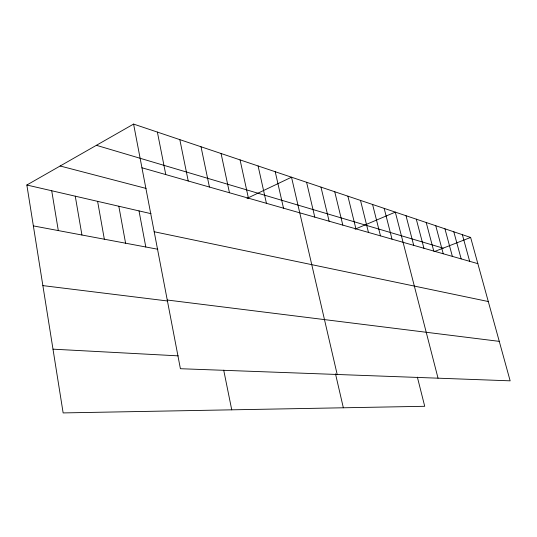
<?xml version="1.0" encoding="UTF-8"?>
<svg xmlns="http://www.w3.org/2000/svg" width="537" height="537" viewBox="0 0 537 537"><rect width="100%" height="100%" fill="white"/><g stroke="black" fill="none" stroke-linecap="round" stroke-linejoin="round"><path stroke-width="0.81" d="M417.37 377.128L424.72 406.294L63.144 412.919L26.85 185.01L133.585 124.081L470.627 237.455L510.15 380.834L180.398 368.718L133.585 124.081M246.973 198.408L291.51 177.203L337.182 374.477M355.118 229.151L395.313 212.122L438.031 378.182M434.735 251.444L470.627 237.455M52.988 349.164L178.23 355.856M167.249 300.022L499.269 341.364M42.873 285.61L167.732 301.009M33.361 225.902L157.824 249.249M154.186 231.742L488.287 301.532M26.85 185.01L151.018 213.672M60.157 166L146.098 188.427M141.949 167.779L477.849 263.654M96.398 145.312L443.173 248.154M462.364 234.676L469.653 261.311M453.805 231.796L461.162 258.888M444.938 228.809L452.362 256.377M435.742 225.721L443.24 253.773M426.203 222.513L433.768 251.068M416.296 219.177L423.928 248.262M406.006 215.72L413.712 245.342M384.177 208.376L392.01 239.153M372.584 204.476L380.485 235.864M360.502 200.408L368.463 232.434M347.895 196.166L355.917 228.849M334.732 191.743L342.814 225.11M320.978 187.118L329.121 221.204M306.587 182.271L314.783 217.109M335.484 373.779L343.344 407.784M275.219 171.726L283.509 208.188M258.096 165.96L266.426 203.308M240.066 159.898L248.43 198.173M221.069 153.508L229.46 192.756M201.019 146.762L209.423 187.037M179.821 139.633L188.225 180.989M223.714 370.188L231.742 409.832M157.381 132.089L165.772 174.579M139.009 210.9L145.802 246.993M118.825 206.242L125.591 243.201M97.606 201.341L104.332 239.213M75.261 196.186L81.933 235.011M51.713 190.749L58.311 230.581"/></g></svg>
